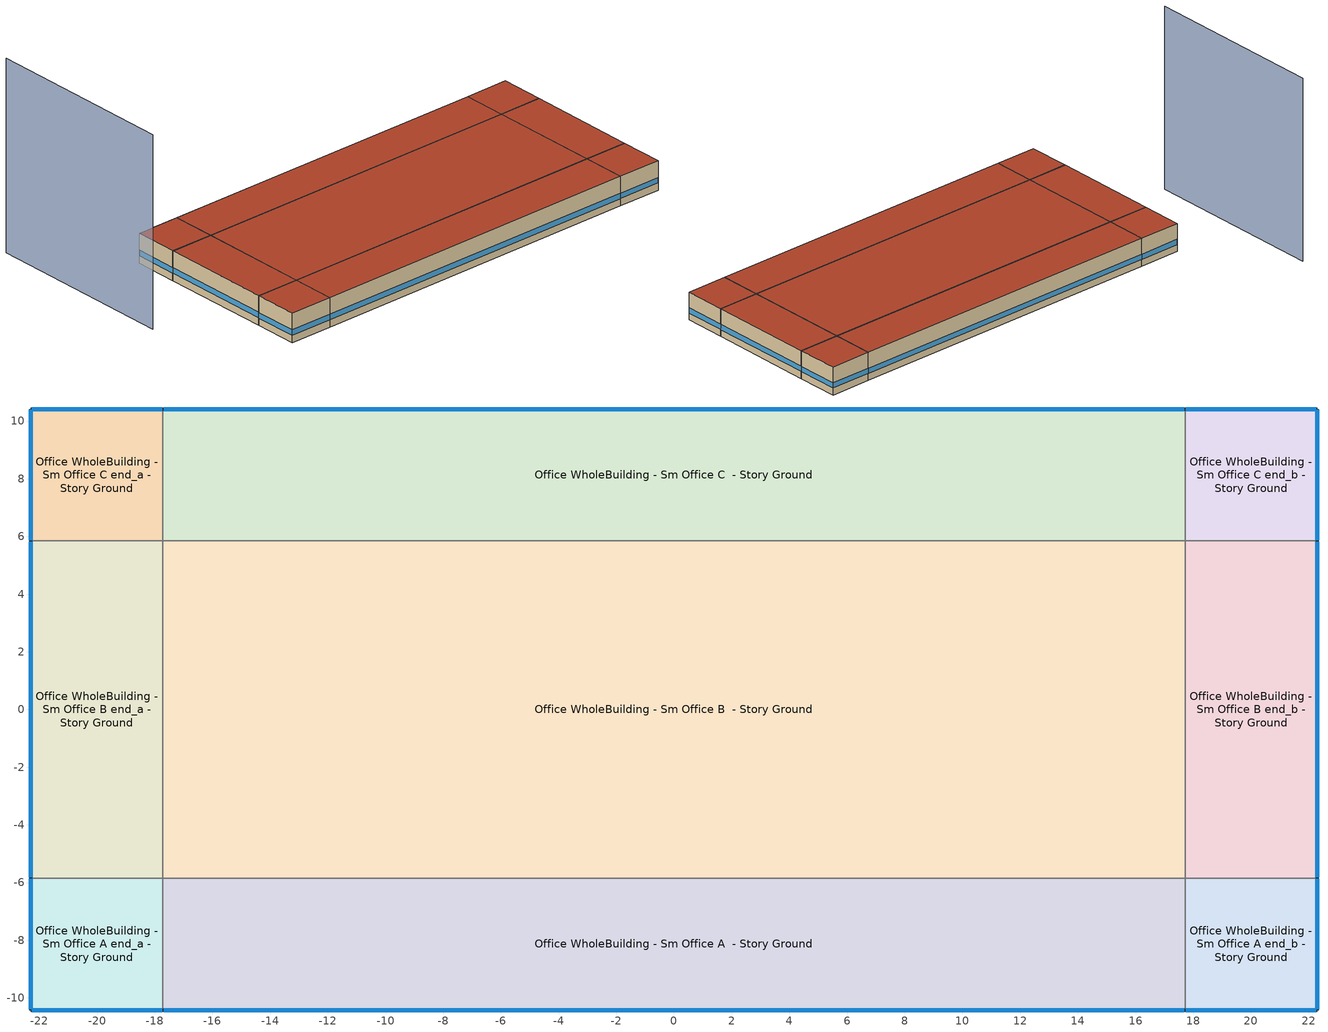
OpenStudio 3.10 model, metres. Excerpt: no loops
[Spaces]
Office WholeBuilding - Sm Office A end_a - Story Ground
 floor ground (Foundation F 1.26W/m*K Perim 9.14m Area 20.9m2): -22.29,-10.42 -22.29,-5.85 -17.72,-5.85 -17.72,-10.42 z0
 wall outside: -22.29,-5.85 -22.29,-10.42 -17.72,-10.42 z0:3.05
 wall to Office WholeBuilding - Sm Office B end_a - Story Ground: -17.72,-5.85 -22.29,-5.85 z0:3.05
 wall to Office WholeBuilding - Sm Office A  - Story Ground: -17.72,-10.42 -17.72,-5.85 z0:3.05
 window (Window U-1.01 SHGC 0.74): -22.27,-10.42 -17.75,-10.42 / -22.29,-5.87 -22.29,-10.39 z0.76:1.32
 roof outside: -17.72,-10.42 -17.72,-5.85 -22.29,-5.85 -22.29,-10.42 z3.05
Office WholeBuilding - Sm Office B end_a - Story Ground
 floor ground (Foundation F 1.26W/m*K Perim 11.69m Area 53.45m2): -22.29,-5.85 -22.29,5.85 -17.72,5.85 -17.72,-5.85 z0
 wall outside: -22.29,5.85 -22.29,-5.85 z0:3.05
 wall to Office WholeBuilding - Sm Office C end_a - Story Ground: -17.72,5.85 -22.29,5.85 z0:3.05
 wall to Office WholeBuilding - Sm Office B  - Story Ground: -17.72,-5.85 -17.72,5.85 z0:3.05
 window (Window U-1.01 SHGC 0.74): -22.29,5.82 -22.29,-5.82 z0.76:1.31
 roof outside: -17.72,-5.85 -17.72,5.85 -22.29,5.85 -22.29,-5.85 z3.05
Office WholeBuilding - Sm Office C end_a - Story Ground
 floor ground (Foundation F 1.26W/m*K Perim 9.14m Area 20.9m2): -22.29,5.85 -22.29,10.42 -17.72,10.42 -17.72,5.85 z0
 wall outside: -17.72,10.42 -22.29,10.42 -22.29,5.85 z0:3.05
 wall to Office WholeBuilding - Sm Office C  - Story Ground: -17.72,5.85 -17.72,10.42 z0:3.05
 window (Window U-1.01 SHGC 0.74): -17.75,10.42 -22.27,10.42 / -22.29,10.39 -22.29,5.87 z0.76:1.32
 roof outside: -17.72,5.85 -17.72,10.42 -22.29,10.42 -22.29,5.85 z3.05
Office WholeBuilding - Sm Office A  - Story Ground
 floor ground (Foundation F 1.26W/m*K Perim 35.44m Area 162.05m2): -17.72,-10.42 -17.72,-5.85 17.72,-5.85 17.72,-10.42 z0
 wall outside: -17.72,-10.42 17.72,-10.42 z0:3.05
 wall to Office WholeBuilding - Sm Office B  - Story Ground: 17.72,-5.85 -17.72,-5.85 z0:3.05
 wall to Office WholeBuilding - Sm Office A end_b - Story Ground: 17.72,-10.42 17.72,-5.85 z0:3.05
 window (Window U-1.01 SHGC 0.74): -17.7,-10.42 17.7,-10.42 z0.76:1.31
 roof outside: 17.72,-10.42 17.72,-5.85 -17.72,-5.85 -17.72,-10.42 z3.05
Office WholeBuilding - Sm Office B  - Story Ground
 floor ground (Foundation F 1.26W/m*K Perim 0.0m Area 414.41m2): -17.72,-5.85 -17.72,5.85 17.72,5.85 17.72,-5.85 z0
 wall to Office WholeBuilding - Sm Office C  - Story Ground: 17.72,5.85 -17.72,5.85 z0:3.05
 wall to Office WholeBuilding - Sm Office B end_b - Story Ground: 17.72,-5.85 17.72,5.85 z0:3.05
 roof outside: 17.72,-5.85 17.72,5.85 -17.72,5.85 -17.72,-5.85 z3.05
Office WholeBuilding - Sm Office C  - Story Ground
 floor ground (Foundation F 1.26W/m*K Perim 35.44m Area 162.05m2): -17.72,5.85 -17.72,10.42 17.72,10.42 17.72,5.85 z0
 wall outside: 17.72,10.42 -17.72,10.42 z0:3.05
 wall to Office WholeBuilding - Sm Office C end_b - Story Ground: 17.72,5.85 17.72,10.42 z0:3.05
 window (Window U-1.01 SHGC 0.74): 17.7,10.42 -17.7,10.42 z0.76:1.31
 roof outside: 17.72,5.85 17.72,10.42 -17.72,10.42 -17.72,5.85 z3.05
Office WholeBuilding - Sm Office A end_b - Story Ground
 floor ground (Foundation F 1.26W/m*K Perim 9.14m Area 20.9m2): 17.72,-10.42 17.72,-5.85 22.29,-5.85 22.29,-10.42 z0
 wall outside: 17.72,-10.42 22.29,-10.42 22.29,-5.85 z0:3.05
 wall to Office WholeBuilding - Sm Office B end_b - Story Ground: 22.29,-5.85 17.72,-5.85 z0:3.05
 window (Window U-1.01 SHGC 0.74): 22.29,-10.39 22.29,-5.87 / 17.75,-10.42 22.27,-10.42 z0.76:1.32
 roof outside: 22.29,-10.42 22.29,-5.85 17.72,-5.85 17.72,-10.42 z3.05
Office WholeBuilding - Sm Office B end_b - Story Ground
 floor ground (Foundation F 1.26W/m*K Perim 11.69m Area 53.45m2): 17.72,-5.85 17.72,5.85 22.29,5.85 22.29,-5.85 z0
 wall outside: 22.29,-5.85 22.29,5.85 z0:3.05
 wall to Office WholeBuilding - Sm Office C end_b - Story Ground: 22.29,5.85 17.72,5.85 z0:3.05
 window (Window U-1.01 SHGC 0.74): 22.29,-5.82 22.29,5.82 z0.76:1.31
 roof outside: 22.29,-5.85 22.29,5.85 17.72,5.85 17.72,-5.85 z3.05
Office WholeBuilding - Sm Office C end_b - Story Ground
 floor ground (Foundation F 1.26W/m*K Perim 9.14m Area 20.9m2): 17.72,5.85 17.72,10.42 22.29,10.42 22.29,5.85 z0
 wall outside: 22.29,5.85 22.29,10.42 17.72,10.42 z0:3.05
 window (Window U-1.01 SHGC 0.74): 22.29,5.87 22.29,10.39 / 22.27,10.42 17.75,10.42 z0.76:1.32
 roof outside: 22.29,5.85 22.29,10.42 17.72,10.42 17.72,5.85 z3.05
shading: -30,0 -30,20 z0:20
[Site]
Salt Lake City Intl AP_UT_USA: Latitude {deg}=40.77; Longitude {deg}=-111.97; Time Zone {hr}=-7; Elevation {m}=1288
[Site:GroundTemperature:BuildingSurface]
19.527, 19.502, 19.536, 19.598, 20.002, 21.64, 22.225, 22.375, 21.449, 20.121, 19.802, 19.633
[Site:GroundTemperature:Deep]
19.527, 19.502, 19.536, 19.598, 20.002, 21.64, 22.225, 22.375, 21.449, 20.121, 19.802, 19.633
[Site:WaterMainsTemperature]
Calculation Method=Correlation; Annual Average Outdoor Air Temperature {C}=0; Maximum Difference In Monthly Average Outdoor Air Temperatures {deltaC}=0
[SizingPeriod:DesignDay] Barometric Pressure {Pa}=86779; Rain Indicator=No; Snow Indicator=No; Day of Month=21; Daylight Saving Time Indicator=No; Humidity Condition Type=Wetbulb; Dry-Bulb Temperature Range Modifier Type=DefaultMultipliers
Name | Maximum Dry-Bulb Temperature {C} | Daily Dry-Bulb Temperature Range {deltaC} | Wind Speed {m/s} | Wind Direction {deg} | Month | Day Type | Wetbulb or DewPoint at Maximum Dry-Bulb {C} | Solar Model Indicator | ASHRAE Clear Sky Optical Depth for Beam Irradiance | ASHRAE Clear Sky Optical Depth for Diffuse Irradiance | Sky Clearness
Salt Lake City Intl AP Ann Clg .4% Condns DB=>MWB 1 | 36.8 | 13.8 | 4.7 | 340 | 7 | SummerDesignDay | 17 | ASHRAETau | 0.348 | 2.476
Salt Lake City Intl AP Ann Clg .4% Condns WB=>MDB 1 | 30.9 | 13.8 | 4.7 | 340 | 7 | SummerDesignDay | 19 | ASHRAETau | 0.348 | 2.476
Salt Lake City Intl AP Ann Htg 99.6% Condns DB 1 | -11.5 | 0 | 2.3 | 140 | 1 | WinterDesignDay | -11.5 | ASHRAEClearSky |  |  | 0
Salt Lake City Intl AP August .4% Condns DB=>MCWB 1 | 37.3 | 13.5 | 4.1 | 340 | 8 | SummerDesignDay | 17.5 | ASHRAETau | 0.347 | 2.472
Salt Lake City Intl AP October .4% Condns DB=>MCWB 1 | 28.3 | 11.9 | 3.5 | 340 | 10 | SummerDesignDay | 13.7 | ASHRAETau | 0.288 | 2.594
Salt Lake City Intl AP September .4% Condns DB=>MCWB 1 | 34.2 | 13.2 | 3.8 | 340 | 9 | SummerDesignDay | 16.4 | ASHRAETau | 0.311 | 2.554
[ClimateZones]
Climate Zone Institution Name 1=ASHRAE; Climate Zone Document Name 1=ANSI/ASHRAE Standard 169; Climate Zone Document Year 1=2013; Climate Zone Value 1=5B
[Building]
90.1-2007|SmallOffice: Space Type=Space Type 1 - 179D 90.1-2007; Default Construction Set=179d-90.1-2007 - Office - ASHRAE 169-2013-5B adj roof insulation adj ext wall insulation; Standards Building Type=Office
[Site:GroundTemperature:FCfactorMethod]
January Ground Temperature {C}=11.7; February Ground Temperature {C}=4.6; March Ground Temperature {C}=-0.3; April Ground Temperature {C}=0.4; May Ground Temperature {C}=1.4; June Ground Temperature {C}=6.8; July Ground Temperature {C}=10.6; August Ground Temperature {C}=14.7; September Ground Temperature {C}=21.2; October Ground Temperature {C}=26.5; November Ground Temperature {C}=25; December Ground Temperature {C}=19
[Material:NoMass] Thermal Absorptance=0.9; Solar Absorptance=0.7
Name | Roughness | Thermal Resistance {m2-K/W} | Visible Absorptance
CP02 CARPET PAD | VeryRough | 0.2165 | 0.8
Typical Insulation R-10.94 | Smooth | 1.92744 | 0.7
Typical Carpet Pad | Smooth | 0.21648 | 0.8
Typical Insulation R-0.58 | Smooth | 0.101875 | 0.7
Typical Insulation R-1.15 | Smooth | 0.202527 | 0.7
Typical Insulation R-19.72_R-value 30.0 (ft^2*h*R/Btu) | Smooth | 5.28331 | 0.7
Typical Insulation R-13.45_R-value 13.0 (ft^2*h*R/Btu) | Smooth | 2.28943 | 0.7
[WindowMaterial:Glazing]
Clear 3mm: Optical Data Type=SpectralAverage; Thickness {m}=0.003; Solar Transmittance at Normal Incidence=0.837; Front Side Solar Reflectance at Normal Incidence=0.075; Back Side Solar Reflectance at Normal Incidence=0.075; Visible Transmittance at Normal Incidence=0.898; Front Side Visible Reflectance at Normal Incidence=0.081; Back Side Visible Reflectance at Normal Incidence=0.081; Infrared Transmittance at Normal Incidence=0; Front Side Infrared Hemispherical Emissivity=0.084; Back Side Infrared Hemispherical Emissivity=0.084; Conductivity {W/m-K}=0.9
[Material]
Name | Roughness | Thickness {m} | Conductivity {W/m-K} | Density {kg/m3} | Specific Heat {J/kg-K} | Thermal Absorptance | Solar Absorptance | Visible Absorptance
F08 Metal surface | Smooth | 0.0008 | 45.28 | 7824 | 500
G05 25mm wood | MediumSmooth | 0.0254 | 0.15 | 608 | 1630
4 in. Normalweight Concrete Floor | MediumRough | 0.1016 | 2.31 | 2322 | 832 | 0.9 | 0.7 | 0.7
Roof Membrane | VeryRough | 0.0095 | 0.16 | 1121.29 | 1460 | 0.9 | 0.7 | 0.7
Metal Roof Surface | Smooth | 0.0008 | 45.28 | 7824 | 500 | 0.9 | 0.7 | 0.7
100mm Normalweight concrete floor | MediumRough | 0.1016 | 2.31045 | 2322 | 832.557 | 0.9 | 0.7 | 0.7
G01 13mm gypsum board | Smooth | 0.0127 | 0.160031 | 800.001 | 1090.73 | 0.9 | 0.7 | 0.5
6 in. Normalweight Concrete Floor | MediumRough | 0.1524 | 2.31 | 2322 | 832 | 0.9 | 0.7 | 0.7
8 in. Concrete Block Basement Wall | MediumRough | 0.2032 | 1.326 | 1842 | 912 | 0.9 | 0.7 | 0.7
25mm Stucco | Smooth | 0.0254 | 0.72 | 1856 | 840 | 0.9 | 0.7 | 0.7
5/8 in. Gypsum Board | MediumSmooth | 0.0159 | 0.16 | 800 | 1090 | 0.9 | 0.7 | 0.7
Std Wood 6inch 1 | MediumSmooth | 0.15 | 0.12 | 540 | 1210 | 0.9 | 0.7 | 0.7
[Construction:FfactorGroundFloor] F-Factor {W/m-K}=1.26344
Name | Area {m2} | PerimeterExposed {m}
Foundation F 1.26W/m*K Perim 9.14m Area 20.9m2 | 20.9032 | 9.144
Foundation F 1.26W/m*K Perim 35.44m Area 162.05m2 | 162.052 | 35.4444
Foundation F 1.26W/m*K Perim 11.69m Area 53.45m2 | 53.4544 | 11.6917
Foundation F 1.26W/m*K Perim 0.0m Area 414.41m2 | 414.405 | 0
[DefaultConstructionSet]
179d-90.1-2007 - Office - ASHRAE 169-2013-5B adj roof insulation adj ext wall insulation: Default Exterior Surface Constructions=Default Surface Constructions 1 adj roof insulation adj ext wall insulation; Default Interior Surface Constructions=Default Surface Constructions 2; Default Ground Contact Surface Constructions=Default Surface Constructions 3; Default Exterior SubSurface Constructions=Default Sub Surface Constructions 1; Default Interior SubSurface Constructions=Default Sub Surface Constructions 2; Interior Partition Construction=Typical Interior Partition
[DefaultSurfaceConstructions]
Name | Floor Construction | Wall Construction | Roof Ceiling Construction
Default Surface Constructions 2 | Typical Interior Floor | Typical Interior Wall | Typical Interior Ceiling
Default Surface Constructions 3 | Typical Insulated Carpeted 6in Slab Floor | Typical Insulated Basement Mass Wall
Default Surface Constructions 1 adj roof insulation adj ext wall insulation | Typical Insulated Exterior Mass Floor R-13.51 | Typical Insulated Steel Framed Exterior Wall R-15.63 adj ext wall insulation | Typical IEAD Roof R-20.83 adj roof insulation
[Construction]
Typical Insulated Exterior Mass Floor R-13.51: Typical Insulation R-10.94, 4 in. Normalweight Concrete Floor, Typical Carpet Pad
Typical Interior Floor: 100mm Normalweight concrete floor, CP02 CARPET PAD
Typical Interior Wall: G01 13mm gypsum board, G01 13mm gypsum board
Typical Interior Ceiling: CP02 CARPET PAD, 100mm Normalweight concrete floor
Typical Insulated Carpeted 6in Slab Floor: 6 in. Normalweight Concrete Floor, Typical Carpet Pad
Typical Insulated Basement Mass Wall: 8 in. Concrete Block Basement Wall
U 0.55 SHGC 0.4 Simple Glazing: U 0.55 SHGC 0.4 Simple Glazing
Typical Insulated Metal Door R-1.43: F08 Metal surface, Typical Insulation R-0.58
U 0.72 SHGC 0.25 Simple Glazing: U 0.72 SHGC 0.25 Simple Glazing
Typical Overhead Door R-2.0: Typical Insulation R-1.15
U 1.17 SHGC 0.49 Simple Glazing: U 1.17 SHGC 0.49 Simple Glazing
Typical Interior Window: Clear 3mm
Typical Interior Door; Typical Interior Partition: G05 25mm wood
InteriorFurnishings 1: Std Wood 6inch 1
Typical IEAD Roof R-20.83 adj roof insulation: Roof Membrane, Typical Insulation R-19.72_R-value 30.0 (ft^2*h*R/Btu), Metal Roof Surface
Typical Insulated Steel Framed Exterior Wall R-15.63 adj ext wall insulation: 25mm Stucco, 5/8 in. Gypsum Board, Typical Insulation R-13.45_R-value 13.0 (ft^2*h*R/Btu), 5/8 in. Gypsum Board
Window U-1.01 SHGC 0.74: Simple Glazing Selected Values
[DefaultSubSurfaceConstructions]
Name | Fixed Window Construction | Operable Window Construction | Door Construction | Glass Door Construction | Overhead Door Construction | Skylight Construction | Tubular Daylight Dome Construction | Tubular Daylight Diffuser Construction
Default Sub Surface Constructions 1 | U 0.55 SHGC 0.4 Simple Glazing | U 0.55 SHGC 0.4 Simple Glazing | Typical Insulated Metal Door R-1.43 | U 0.72 SHGC 0.25 Simple Glazing | Typical Overhead Door R-2.0 | U 1.17 SHGC 0.49 Simple Glazing | Typical Interior Window | Typical Interior Window
Default Sub Surface Constructions 2 | Typical Interior Window | Typical Interior Window | Typical Interior Door
[WindowMaterial:SimpleGlazingSystem]
Name | U-Factor {W/m2-K} | Solar Heat Gain Coefficient | Visible Transmittance
U 0.55 SHGC 0.4 Simple Glazing | 3.12304 | 0.4 | 0.81
U 0.72 SHGC 0.25 Simple Glazing | 4.54261 | 0.25 | 0.81
U 1.17 SHGC 0.49 Simple Glazing | 6.64357 | 0.49 | 0.81
Simple Glazing Selected Values | 5.73505 | 0.744 | 0.754
[SpaceType]
Name | Default Schedule Set | Design Specification Outdoor Air Object | Standards Building Type | Standards Space Type
Space Type 1 - 179D 90.1-2007 | Space Type 1 Schedule Set | Space Type 1 Ventilation
Office WholeBuilding - Sm Office - 179D 90.1-2007 | Office WholeBuilding - Sm Office Schedule Set | Office WholeBuilding - Sm Office Ventilation | Office | WholeBuilding - Sm Office
[BuildingStory]
Story Ground: Nominal Z Coordinate {m}=0; Nominal Floor to Floor Height {m}=3.048
[Space] Space Type=Office WholeBuilding - Sm Office - 179D 90.1-2007; Building Story=Story Ground
Name | Thermal Zone
Office WholeBuilding - Sm Office A end_a - Story Ground | Zone Office WholeBuilding - Sm Office A end_a - Story Ground
Office WholeBuilding - Sm Office B end_a - Story Ground | Zone Office WholeBuilding - Sm Office B end_a - Story Ground
Office WholeBuilding - Sm Office C end_a - Story Ground | Zone Office WholeBuilding - Sm Office C end_a - Story Ground
Office WholeBuilding - Sm Office A  - Story Ground | Zone Office WholeBuilding - Sm Office A  - Story Ground
Office WholeBuilding - Sm Office B  - Story Ground | Zone Office WholeBuilding - Sm Office B  - Story Ground
Office WholeBuilding - Sm Office C  - Story Ground | Zone Office WholeBuilding - Sm Office C  - Story Ground
Office WholeBuilding - Sm Office A end_b - Story Ground | Zone Office WholeBuilding - Sm Office A end_b - Story Ground
Office WholeBuilding - Sm Office B end_b - Story Ground | Zone Office WholeBuilding - Sm Office B end_b - Story Ground
Office WholeBuilding - Sm Office C end_b - Story Ground | Zone Office WholeBuilding - Sm Office C end_b - Story Ground
[ThermalZone] Multiplier=1; Use Ideal Air Loads=No
Name | Thermostat
Zone Office WholeBuilding - Sm Office A end_a - Story Ground | Office WholeBuilding - Sm Office - 179D 90.1-2007 Thermostat 1
Zone Office WholeBuilding - Sm Office B end_a - Story Ground | Office WholeBuilding - Sm Office - 179D 90.1-2007 Thermostat 4
Zone Office WholeBuilding - Sm Office C end_a - Story Ground | Office WholeBuilding - Sm Office - 179D 90.1-2007 Thermostat 7
Zone Office WholeBuilding - Sm Office A  - Story Ground | Office WholeBuilding - Sm Office - 179D 90.1-2007 Thermostat
Zone Office WholeBuilding - Sm Office B  - Story Ground | Office WholeBuilding - Sm Office - 179D 90.1-2007 Thermostat 3
Zone Office WholeBuilding - Sm Office C  - Story Ground | Office WholeBuilding - Sm Office - 179D 90.1-2007 Thermostat 6
Zone Office WholeBuilding - Sm Office A end_b - Story Ground | Office WholeBuilding - Sm Office - 179D 90.1-2007 Thermostat 2
Zone Office WholeBuilding - Sm Office B end_b - Story Ground | Office WholeBuilding - Sm Office - 179D 90.1-2007 Thermostat 5
Zone Office WholeBuilding - Sm Office C end_b - Story Ground | Office WholeBuilding - Sm Office - 179D 90.1-2007 Thermostat 8
[People:Definition] Number of People Calculation Method=People/Area; People per Space Floor Area {person/m2}=0.107639; Fraction Radiant=0.3; Sensible Heat Fraction=0.548
Office WholeBuilding - Sm Office People Definition; Space Type 1 People Definition
[People] Work Efficiency Schedule=Work Efficiency Schedule; Clothing Insulation Schedule=Clothing Schedule; Air Velocity Schedule=Air Velocity Schedule; Multiplier=1
Name | People Definition | Space or SpaceType
Office WholeBuilding - Sm Office People | Office WholeBuilding - Sm Office People Definition | Office WholeBuilding - Sm Office - 179D 90.1-2007
Space Type 1 People | Space Type 1 People Definition | Space Type 1 - 179D 90.1-2007
[Lights:Definition] Design Level Calculation Method=Watts/Area; Fraction Radiant=0.7; Fraction Visible=0.2; Return Air Fraction=0
Name | Watts per Space Floor Area {W/m2}
Office WholeBuilding - Sm Office Lights Definition | 5.70487
Space Type 1 Lights Definition | 10.7639
[Lights] Fraction Replaceable=1
Name | Lights Definition | Space or SpaceType
Office WholeBuilding - Sm Office Lights | Office WholeBuilding - Sm Office Lights Definition | Office WholeBuilding - Sm Office - 179D 90.1-2007
Space Type 1 Lights | Space Type 1 Lights Definition | Space Type 1 - 179D 90.1-2007
[ElectricEquipment:Definition] Design Level Calculation Method=Watts/Area; Watts per Space Floor Area {W/m2}=14.4236; Fraction Latent=0; Fraction Radiant=0.5; Fraction Lost=0
Office WholeBuilding - Sm Office Elec Equip Definition; Space Type 1 Elec Equip Definition
[ElectricEquipment]
Name | Electric Equipment Definition | Space or SpaceType
Office WholeBuilding - Sm Office Elec Equip | Office WholeBuilding - Sm Office Elec Equip Definition | Office WholeBuilding - Sm Office - 179D 90.1-2007
Space Type 1 Elec Equip | Space Type 1 Elec Equip Definition | Space Type 1 - 179D 90.1-2007
[DesignSpecification:OutdoorAir]
Name | Outdoor Air Method | Outdoor Air Flow per Floor Area {m3/s-m2} | Outdoor Air Flow per Person {m3/s-person} | Outdoor Air Flow Air Changes per Hour {1/hr}
Office WholeBuilding - Sm Office Ventilation | Sum | 0.000508
Space Type 1 Ventilation |  | 0 | 0 | 0
[DefaultScheduleSet] Number of People Schedule=Nonres_Occ_Sch; People Activity Level Schedule=ACM_Office_ACTIVITY_SCH; Lighting Schedule=Nonres_Light_Sch; Electric Equipment Schedule=Nonres_Equip_Sch
Office WholeBuilding - Sm Office Schedule Set; Space Type 1 Schedule Set
[ThermostatSetpoint:DualSetpoint] Heating Setpoint Temperature Schedule=Nonres_Heat_Sch; Cooling Setpoint Temperature Schedule=Nonres_Cool_Sch
Office WholeBuilding - Sm Office - 179D 90.1-2007 Thermostat; Office WholeBuilding - Sm Office - 179D 90.1-2007 Thermostat 1; Office WholeBuilding - Sm Office - 179D 90.1-2007 Thermostat 2; Office WholeBuilding - Sm Office - 179D 90.1-2007 Thermostat 3; Office WholeBuilding - Sm Office - 179D 90.1-2007 Thermostat 4; Office WholeBuilding - Sm Office - 179D 90.1-2007 Thermostat 5; Office WholeBuilding - Sm Office - 179D 90.1-2007 Thermostat 6; Office WholeBuilding - Sm Office - 179D 90.1-2007 Thermostat 7; Office WholeBuilding - Sm Office - 179D 90.1-2007 Thermostat 8
[AvailabilityManager:NightCycle] Applicability Schedule=Always On Discrete; Control Type=CycleOnAny; Thermostat Tolerance {deltaC}=1; Cycling Run Time {s}=1800
Availability Manager Night Cycle 1; Availability Manager Night Cycle 2; Availability Manager Night Cycle 3; Availability Manager Night Cycle 4; Availability Manager Night Cycle 5; Availability Manager Night Cycle 6; Availability Manager Night Cycle 7; Availability Manager Night Cycle 8; Availability Manager Night Cycle 9
[InternalMass:Definition]
Internal Mass Definition 2: Construction=InteriorFurnishings 1; Design Level Calculation Method=SurfaceArea/Area; Surface Area per Space Floor Area=2
[InternalMass] Internal Mass Definition=Internal Mass Definition 2; Multiplier=1
Name | Space or SpaceType
Office WholeBuilding - Sm Office C end_b - Story Ground Mass | Office WholeBuilding - Sm Office C end_b - Story Ground
Office WholeBuilding - Sm Office C  - Story Ground Mass | Office WholeBuilding - Sm Office C  - Story Ground
Office WholeBuilding - Sm Office A end_b - Story Ground Mass | Office WholeBuilding - Sm Office A end_b - Story Ground
Office WholeBuilding - Sm Office A  - Story Ground Mass | Office WholeBuilding - Sm Office A  - Story Ground
Office WholeBuilding - Sm Office B end_b - Story Ground Mass | Office WholeBuilding - Sm Office B end_b - Story Ground
Office WholeBuilding - Sm Office C end_a - Story Ground Mass | Office WholeBuilding - Sm Office C end_a - Story Ground
Office WholeBuilding - Sm Office B end_a - Story Ground Mass | Office WholeBuilding - Sm Office B end_a - Story Ground
Office WholeBuilding - Sm Office B  - Story Ground Mass | Office WholeBuilding - Sm Office B  - Story Ground
Office WholeBuilding - Sm Office A end_a - Story Ground Mass | Office WholeBuilding - Sm Office A end_a - Story Ground
[Schedule:Constant]
Always On Discrete: Value=1
[Schedule:Ruleset]
Name | Default Day Schedule | Summer Design Day Schedule | Winter Design Day Schedule
Clothing Schedule | Clothing Schedule Default Winter Clothes
Air Velocity Schedule | Air Velocity Schedule Default
Work Efficiency Schedule | Work Efficiency Schedule Default
Nonres_Occ_Sch | Schedule Day 1 | Nonres_Occ_Sch Summer Design Day | Nonres_Occ_Sch Winter Design Day
ACM_Office_ACTIVITY_SCH | ACM_Office_ACTIVITY_SCH Default | ACM_Office_ACTIVITY_SCH Summer Design Day | ACM_Office_ACTIVITY_SCH Winter Design Day
Nonres_Light_Sch | Schedule Day 6 | Nonres_Light_Sch Summer Design Day | Nonres_Light_Sch Winter Design Day
Nonres_Equip_Sch | Schedule Day 9 | Nonres_Equip_Sch Summer Design Day | Nonres_Equip_Sch Winter Design Day
Nonres_Heat_Sch | Nonres_Heat_Sch Default | Nonres_Heat_Sch Summer Design Day | Nonres_Heat_Sch Winter Design Day
Nonres_Cool_Sch | Nonres_Cool_Sch Default | Nonres_Cool_Sch Summer Design Day | Nonres_Cool_Sch Winter Design Day
[Schedule:Day]
Clothing Schedule Default Winter Clothes: 24, 0, 1
Clothing Schedule Summer Clothes: 24, 0, 0.5
Air Velocity Schedule Default: 24, 0, 0.2
Work Efficiency Schedule Default; Schedule Day 1; Schedule Day 6; Schedule Day 9: 24, 0, 0
Nonres_Occ_Sch Sat Day: No, 6, 0, 0, 7, 0, 0.05, 17, 0, 0.15, 20, 0, 0.05, 24, 0, 0
Nonres_Occ_Sch Summer Design Day: No, 4, 0, 0, 23, 0, 1, 24, 0, 0
Nonres_Occ_Sch Sun Day: No, 7, 0, 0, 20, 0, 0.05, 24, 0, 0
Nonres_Occ_Sch Wkdy Day: No, 4, 0, 0, 5, 0, 0.05, 6, 0, 0.1, 7, 0, 0.25, 17, 0, 0.65, 18, 0, 0.4, 19, 0, 0.25, 20, 0, 0.1, 23, 0, 0.05, 24, 0, 0
Nonres_Occ_Sch Winter Design Day: No, 4, 0, 0, 23, 0, 0.05, 24, 0, 0
ACM_Office_ACTIVITY_SCH Default; ACM_Office_ACTIVITY_SCH Winter Design Day; ACM_Office_ACTIVITY_SCH Summer Design Day: No, 24, 0, 134
Nonres_Light_Sch Sat Day: No, 5, 0, 0.05, 6, 0, 0.1, 7, 0, 0.15, 14, 0, 0.25, 17, 0, 0.2, 18, 0, 0.15, 24, 0, 0.1
Nonres_Light_Sch Summer Design Day; Nonres_Equip_Sch Summer Design Day: No, 24, 0, 1
Nonres_Light_Sch Sun Day: No, 5, 0, 0.05, 7, 0, 0.1, 17, 0, 0.15, 20, 0, 0.1, 24, 0, 0.05
Nonres_Light_Sch Wkdy Day: No, 4, 0, 0.05, 5, 0, 0.1, 6, 0, 0.2, 7, 0, 0.4, 8, 0, 0.7, 9, 0, 0.8, 17, 0, 0.85, 18, 0, 0.8, 19, 0, 0.35, 24, 0, 0.1
Nonres_Light_Sch Winter Design Day; Nonres_Equip_Sch Winter Design Day: No, 24, 0, 0
Nonres_Equip_Sch Sat Day: No, 7, 0, 0.15, 8, 0, 0.2, 14, 0, 0.25, 17, 0, 0.2, 24, 0, 0.15
Nonres_Equip_Sch Sun Day: No, 7, 0, 0.15, 17, 0, 0.2, 24, 0, 0.15
Nonres_Equip_Sch Wkdy Day: No, 5, 0, 0.15, 6, 0, 0.2, 7, 0, 0.35, 8, 0, 0.6, 16, 0, 0.7, 17, 0, 0.65, 18, 0, 0.45, 19, 0, 0.3, 21, 0, 0.2, 24, 0, 0.15
Nonres_Heat_Sch Default; Nonres_Heat_Sch Winter Design Day; Nonres_Heat_Sch Summer Design Day; Nonres_Heat_Sch Default|Wkdy|SmrDsn|WntrDsn|Hol Day: No, 5, 0, 15.6, 7, 0, 18.3, 18, 0, 21.1, 19, 0, 18.3, 24, 0, 15.6
Nonres_Heat_Sch Wknd Day: No, 5, 0, 15.6, 16, 0, 18.3, 24, 0, 15.6
Nonres_Cool_Sch Default; Nonres_Cool_Sch Winter Design Day; Nonres_Cool_Sch Summer Design Day: No, 5, 0, 25, 18, 0, 22.8, 24, 0, 25
[Schedule:Rule] Date Specification Type=DateRange; Start Day=1
Name | Schedule Ruleset | Rule Order | Day Schedule | Start Month | End Month | End Day | Apply Saturday | Apply Sunday | Apply Monday | Apply Tuesday | Apply Wednesday | Apply Thursday | Apply Friday
Schedule Rule 1 | Clothing Schedule | 0 | Clothing Schedule Summer Clothes | 5 | 9 | 30
Schedule Rule 2 | Nonres_Occ_Sch | 2 | Nonres_Occ_Sch Sat Day | 1 | 12 | 31 | Yes
Schedule Rule 3 | Nonres_Occ_Sch | 1 | Nonres_Occ_Sch Sun Day | 1 | 12 | 31 |  | Yes
Schedule Rule 4 | Nonres_Occ_Sch | 0 | Nonres_Occ_Sch Wkdy Day | 1 | 12 | 31 |  |  | Yes | Yes | Yes | Yes | Yes
Schedule Rule 5 | Nonres_Light_Sch | 2 | Nonres_Light_Sch Sat Day | 1 | 12 | 31 | Yes
Schedule Rule 6 | Nonres_Light_Sch | 1 | Nonres_Light_Sch Sun Day | 1 | 12 | 31 |  | Yes
Schedule Rule 7 | Nonres_Light_Sch | 0 | Nonres_Light_Sch Wkdy Day | 1 | 12 | 31 |  |  | Yes | Yes | Yes | Yes | Yes
Schedule Rule 8 | Nonres_Equip_Sch | 2 | Nonres_Equip_Sch Sat Day | 1 | 12 | 31 | Yes
Schedule Rule 9 | Nonres_Equip_Sch | 1 | Nonres_Equip_Sch Sun Day | 1 | 12 | 31 |  | Yes
Schedule Rule 10 | Nonres_Equip_Sch | 0 | Nonres_Equip_Sch Wkdy Day | 1 | 12 | 31 |  |  | Yes | Yes | Yes | Yes | Yes
Schedule Rule 12 | Nonres_Heat_Sch | 1 | Nonres_Heat_Sch Default|Wkdy|SmrDsn|WntrDsn|Hol Day | 1 | 12 | 31 |  |  | Yes | Yes | Yes | Yes | Yes
Schedule Rule 13 | Nonres_Heat_Sch | 0 | Nonres_Heat_Sch Wknd Day | 1 | 12 | 31 | Yes | Yes
